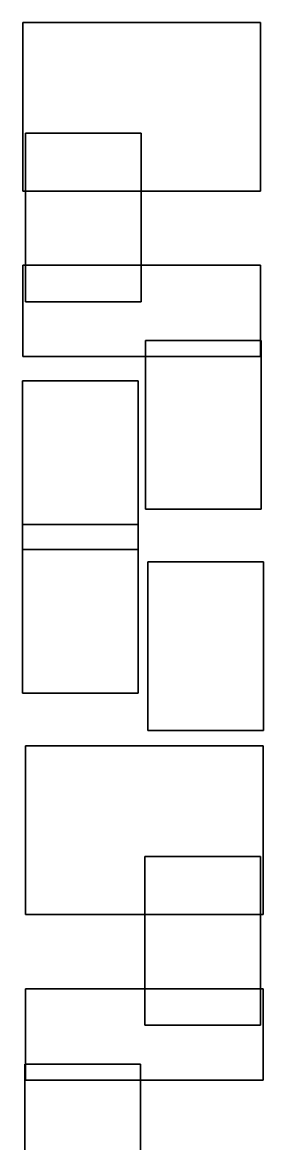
# Model space of a CAD drawing. Header units: metres. Extents: x 0 to 34.6, y -10.7 to 20.6.
# Drawn here: x 7.7 to 8.99, y 14.55 to 20.58 of the extents above; entities that cross this region are included whole.
import ezdxf

# ---------------------------------------------------------------- set-up
doc = ezdxf.new("R2010")
doc.units = ezdxf.units.M
doc.header["$MEASUREMENT"] = 0
doc.layers.get('0').update_dxf_attribs({"linetype": 'CONTINUOUS'})

msp = doc.modelspace()

# ---------------------------------------------------------------- linework, layer by layer
for points in [[(8.9763, 19.6721, 1.5677), (8.9763, 20.5787, 1.5677), (7.6985, 20.5787, 1.5677), (7.6985, 19.6721, 1.5677)], [(8.9763, 19.6721, 1.5677), (7.6985, 19.6721, 1.5677), (7.6985, 20.5787, 1.5677), (8.9763, 20.5787, 1.5677)], [(7.6985, 19.6721, 1.5677), (7.6985, 20.5787, 1.5677), (7.6985, 20.5787, 1.5677), (7.6985, 19.6721, 1.5677)], [(7.6985, 20.5787, 1.5677), (8.9763, 20.5787, 1.5677), (8.9763, 20.5787, 1.5677), (7.6985, 20.5787, 1.5677)], [(8.9763, 20.5787, 1.5677), (8.9763, 19.6721, 1.5677), (8.9763, 19.6721, 1.5677), (8.9763, 20.5787, 1.5677)], [(8.3345, 19.0773, 1.5677), (8.3345, 19.9839, 1.5677), (7.7123, 19.9839, 1.5677), (7.7123, 19.0773, 1.5677)], [(8.3345, 19.0773, 1.5677), (7.7123, 19.0773, 1.5677), (7.7123, 19.9839, 1.5677), (8.3345, 19.9839, 1.5677)], [(7.7123, 19.0773, 1.5677), (7.7123, 19.9839, 1.5677), (7.7123, 19.9839, 1.5677), (7.7123, 19.0773, 1.5677)], [(7.7123, 19.9839, 1.5677), (8.3345, 19.9839, 1.5677), (8.3345, 19.9839, 1.5677), (7.7123, 19.9839, 1.5677)], [(8.3345, 19.9839, 1.5677), (8.3345, 19.0773, 1.5677), (8.3345, 19.0773, 1.5677), (8.3345, 19.9839, 1.5677)], [(8.9763, 19.6721, 1.5677), (7.6985, 19.6721, 1.5677), (7.6985, 19.6721, 1.5677), (8.9763, 19.6721, 1.5677)], [(8.9763, 18.7822, 1.5677), (8.9763, 19.2732, 1.5677), (7.6985, 19.2732, 1.5677), (7.6985, 18.7822, 1.5677)], [(8.9763, 18.7822, 1.5677), (7.6985, 18.7822, 1.5677), (7.6985, 19.2732, 1.5677), (8.9763, 19.2732, 1.5677)], [(7.6985, 18.7822, 1.5677), (7.6985, 19.2732, 1.5677), (7.6985, 19.2732, 1.5677), (7.6985, 18.7822, 1.5677)], [(7.6985, 19.2732, 1.5677), (8.9763, 19.2732, 1.5677), (8.9763, 19.2732, 1.5677), (7.6985, 19.2732, 1.5677)], [(8.9763, 19.2732, 1.5677), (8.9763, 18.7822, 1.5677), (8.9763, 18.7822, 1.5677), (8.9763, 19.2732, 1.5677)], [(8.3345, 19.0773, 1.5677), (7.7123, 19.0773, 1.5677), (7.7123, 19.0773, 1.5677), (8.3345, 19.0773, 1.5677)], [(8.9802, 17.9613, 1.5677), (8.9802, 18.8679, 1.5677), (8.358, 18.8679, 1.5677), (8.358, 17.9613, 1.5677)], [(8.9802, 17.9613, 1.5677), (8.358, 17.9613, 1.5677), (8.358, 18.8679, 1.5677), (8.9802, 18.8679, 1.5677)], [(8.358, 17.9613, 1.5677), (8.358, 18.8679, 1.5677), (8.358, 18.8679, 1.5677), (8.358, 17.9613, 1.5677)], [(8.358, 18.8679, 1.5677), (8.9802, 18.8679, 1.5677), (8.9802, 18.8679, 1.5677), (8.358, 18.8679, 1.5677)], [(8.9802, 18.8679, 1.5677), (8.9802, 17.9613, 1.5677), (8.9802, 17.9613, 1.5677), (8.9802, 18.8679, 1.5677)], [(8.9763, 18.7822, 1.5677), (7.6985, 18.7822, 1.5677), (7.6985, 18.7822, 1.5677), (8.9763, 18.7822, 1.5677)], [(7.6959, 18.6515, 1.5677), (8.3181, 18.6515, 1.5677), (8.3181, 18.6515, 1.5677), (7.6959, 18.6515, 1.5677)], [(7.6959, 17.7448, 1.5677), (7.6959, 18.6515, 1.5677), (7.6959, 18.6515, 1.5677), (7.6959, 17.7448, 1.5677)], [(8.3181, 17.7448, 1.5677), (7.6959, 17.7448, 1.5677), (7.6959, 18.6515, 1.5677), (8.3181, 18.6515, 1.5677)], [(8.3181, 17.7448, 1.5677), (8.3181, 18.6515, 1.5677), (7.6959, 18.6515, 1.5677), (7.6959, 17.7448, 1.5677)], [(8.3181, 18.6515, 1.5677), (8.3181, 17.7448, 1.5677), (8.3181, 17.7448, 1.5677), (8.3181, 18.6515, 1.5677)], [(8.9802, 17.9613, 1.5677), (8.358, 17.9613, 1.5677), (8.358, 17.9613, 1.5677), (8.9802, 17.9613, 1.5677)], [(8.3181, 16.9724, 1.5677), (8.3181, 17.879, 1.5677), (7.6959, 17.879, 1.5677), (7.6959, 16.9724, 1.5677)], [(8.3181, 16.9724, 1.5677), (7.6959, 16.9724, 1.5677), (7.6959, 17.879, 1.5677), (8.3181, 17.879, 1.5677)], [(7.6959, 16.9724, 1.5677), (7.6959, 17.879, 1.5677), (7.6959, 17.879, 1.5677), (7.6959, 16.9724, 1.5677)], [(7.6959, 17.879, 1.5677), (8.3181, 17.879, 1.5677), (8.3181, 17.879, 1.5677), (7.6959, 17.879, 1.5677)], [(8.3181, 17.879, 1.5677), (8.3181, 16.9724, 1.5677), (8.3181, 16.9724, 1.5677), (8.3181, 17.879, 1.5677)], [(8.3181, 17.7448, 1.5677), (7.6959, 17.7448, 1.5677), (7.6959, 17.7448, 1.5677), (8.3181, 17.7448, 1.5677)], [(8.993, 16.7719, 1.5677), (8.993, 17.6786, 1.5677), (8.3708, 17.6786, 1.5677), (8.3708, 16.7719, 1.5677)], [(8.993, 16.7719, 1.5677), (8.3708, 16.7719, 1.5677), (8.3708, 17.6786, 1.5677), (8.993, 17.6786, 1.5677)], [(8.3708, 16.7719, 1.5677), (8.3708, 17.6786, 1.5677), (8.3708, 17.6786, 1.5677), (8.3708, 16.7719, 1.5677)], [(8.3708, 17.6786, 1.5677), (8.993, 17.6786, 1.5677), (8.993, 17.6786, 1.5677), (8.3708, 17.6786, 1.5677)], [(8.993, 17.6786, 1.5677), (8.993, 16.7719, 1.5677), (8.993, 16.7719, 1.5677), (8.993, 17.6786, 1.5677)], [(8.3181, 16.9724, 1.5677), (7.6959, 16.9724, 1.5677), (7.6959, 16.9724, 1.5677), (8.3181, 16.9724, 1.5677)], [(8.993, 16.7719, 1.5677), (8.3708, 16.7719, 1.5677), (8.3708, 16.7719, 1.5677), (8.993, 16.7719, 1.5677)], [(7.7125, 15.782, 1.5677), (8.9903, 15.782, 1.5677), (8.9903, 16.6887, 1.5677), (7.7125, 16.6887, 1.5677)], [(7.7125, 15.782, 1.5677), (7.7125, 16.6887, 1.5677), (8.9903, 16.6887, 1.5677), (8.9903, 15.782, 1.5677)], [(7.7125, 16.6887, 1.5677), (7.7125, 16.6887, 1.5677), (7.7125, 15.782, 1.5677)], [(8.9903, 16.6887, 1.5677), (8.9903, 16.6887, 1.5677), (7.7125, 16.6887, 1.5677)], [(8.9903, 15.782, 1.5677), (8.9903, 15.782, 1.5677), (8.9903, 16.6887, 1.5677)], [(8.3543, 15.1872, 1.5677), (8.9765, 15.1872, 1.5677), (8.9765, 16.0939, 1.5677), (8.3543, 16.0939, 1.5677)], [(8.3543, 15.1872, 1.5677), (8.3543, 16.0939, 1.5677), (8.9765, 16.0939, 1.5677), (8.9765, 15.1872, 1.5677)], [(8.3543, 16.0939, 1.5677), (8.3543, 16.0939, 1.5677), (8.3543, 15.1872, 1.5677)], [(8.9765, 16.0939, 1.5677), (8.9765, 16.0939, 1.5677), (8.3543, 16.0939, 1.5677)], [(8.9765, 15.1872, 1.5677), (8.9765, 15.1872, 1.5677), (8.9765, 16.0939, 1.5677)], [(7.7125, 15.782, 1.5677), (7.7125, 15.782, 1.5677), (8.9903, 15.782, 1.5677)], [(7.7125, 14.8922, 1.5677), (8.9903, 14.8922, 1.5677), (8.9903, 15.3831, 1.5677), (7.7125, 15.3831, 1.5677)], [(7.7125, 14.8922, 1.5677), (7.7125, 15.3831, 1.5677), (8.9903, 15.3831, 1.5677), (8.9903, 14.8922, 1.5677)], [(7.7125, 15.3831, 1.5677), (7.7125, 15.3831, 1.5677), (7.7125, 14.8922, 1.5677)], [(8.9903, 15.3831, 1.5677), (8.9903, 15.3831, 1.5677), (7.7125, 15.3831, 1.5677)], [(8.9903, 14.8922, 1.5677), (8.9903, 14.8922, 1.5677), (8.9903, 15.3831, 1.5677)], [(8.3543, 15.1872, 1.5677), (8.3543, 15.1872, 1.5677), (8.9765, 15.1872, 1.5677)], [(7.7086, 14.0712, 1.5677), (8.3308, 14.0712, 1.5677), (8.3308, 14.9779, 1.5677), (7.7086, 14.9779, 1.5677)], [(7.7086, 14.0712, 1.5677), (7.7086, 14.9779, 1.5677), (8.3308, 14.9779, 1.5677), (8.3308, 14.0712, 1.5677)], [(7.7086, 14.9779, 1.5677), (7.7086, 14.9779, 1.5677), (7.7086, 14.0712, 1.5677)], [(8.3308, 14.9779, 1.5677), (8.3308, 14.9779, 1.5677), (7.7086, 14.9779, 1.5677)], [(8.3308, 14.0712, 1.5677), (8.3308, 14.0712, 1.5677), (8.3308, 14.9779, 1.5677)], [(7.7125, 14.8922, 1.5677), (7.7125, 14.8922, 1.5677), (8.9903, 14.8922, 1.5677)]]:
    msp.add_3dface(points)

doc.saveas('drawing.dxf')
